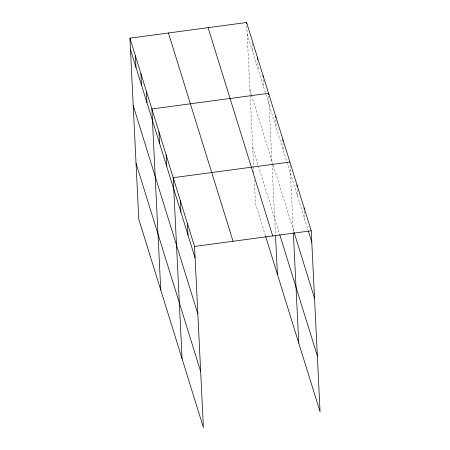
<?xml version="1.0" encoding="UTF-8"?>
<svg xmlns="http://www.w3.org/2000/svg" width="450" height="450" viewBox="0 0 450 450"><rect width="100%" height="100%" fill="white"/><g stroke="black" fill="none" stroke-linecap="round" stroke-linejoin="round"><path stroke-width="0.34" stroke-dasharray="2.25 1.69" d="M247.162 33.969L308.132 230.462M249.902 89.938L251.325 94.528M251.528 95.186L273.094 164.678M273.296 165.336L294.007 232.099M252.72 147.6L258.216 165.308M258.418 165.96L279.568 234.124M265.427 235.699L255.459 203.569L254.329 180.484M304.279 211.236L304.678 219.336M297.236 189.675L297.568 196.425M290.064 165.42L293.332 232.228M282.988 143.184L283.354 150.604M275.85 119.599L276.244 127.693M268.706 96.013L272.008 163.496M272.042 164.183L275.479 234.506M263.278 79.656L263.644 87.081M257.822 62.629L258.148 69.379M252.259 43.577L252.658 51.671M246.769 25.875L250.138 94.742M250.172 95.428L253.614 165.791M253.648 166.494L253.952 172.789"/><path stroke-width="0.67" d="M129.921 38.154L194.541 246.431L203.394 427.5L138.774 219.223L129.921 38.154L246.606 22.5L311.226 230.777L320.079 411.846L265.629 236.357M289.901 162.045L173.216 177.699L182.07 358.768M194.541 246.431L311.226 230.777M308.334 231.114L311.782 242.246M294.216 232.757L314.522 298.215M279.771 234.782L317.34 355.877M208.097 27.664L272.717 235.941M168.424 32.991L233.044 241.262M130.483 49.624L195.103 257.901M133.217 105.593L197.837 313.869M136.041 163.26L200.661 371.531M304.116 207.866L304.183 209.216M297.006 184.956L297.073 186.306M293.366 232.914L298.755 343.114M282.825 139.809L282.892 141.159M275.681 116.224L275.749 117.574M268.639 94.663L268.577 93.313L151.892 108.968L160.746 290.036M275.512 235.204L277.431 274.382M263.081 75.611L263.149 76.961M257.591 57.909L257.687 59.929M246.606 22.5L246.667 23.85M187.431 223.521L187.993 234.99M180.326 200.61L180.883 212.079M166.106 154.789L166.669 166.258M159.002 131.878L159.559 143.347M146.396 91.266L146.959 102.735M140.906 73.564L141.469 85.033M135.411 55.856L135.973 67.326"/></g></svg>
